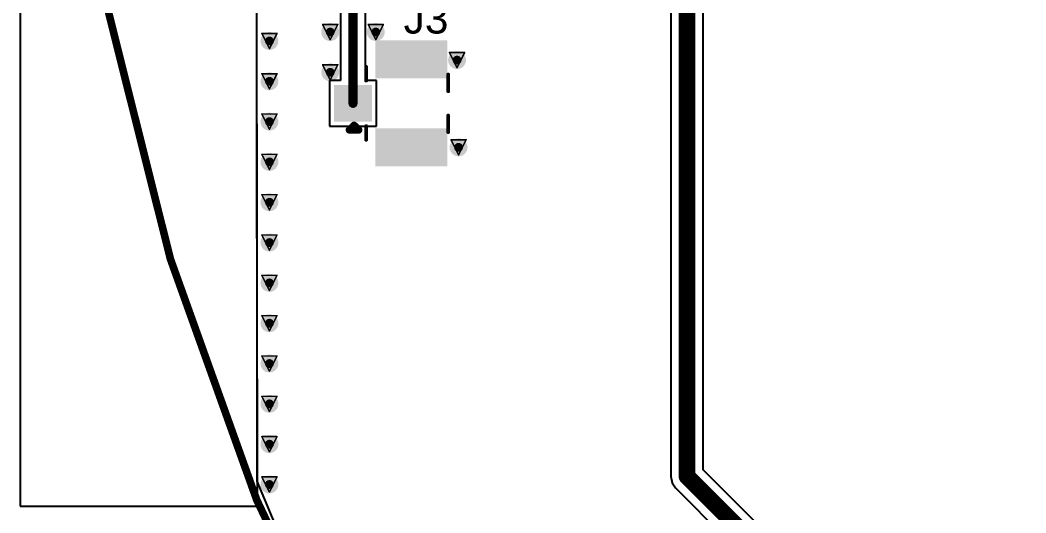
# Model space of a CAD drawing. Header units: inches. Extents: x -89 to 427, y -87 to 99.
# Drawn here: x -88.58 to -54.94, y -33.85 to -17.35 of the extents above; entities that cross this region are included whole.
import ezdxf

# ---------------------------------------------------------------- set-up
doc = ezdxf.new("R2010")
doc.units = ezdxf.units.IN
for name, color, linetype in [('Board_Outline', 56, 'Continuous'), ('Bottom Layer', 5, 'Continuous'), ('Drill Drawing', 1, 'Continuous'), ('Multi-Layer', 9, 'Continuous'), ('Top Layer', 1, 'Continuous'), ('Top Overlay', 2, 'Continuous'), ('Top Paste', 8, 'Continuous'), ('Top Solder', 216, 'Continuous'), ('Via Holes', 16, 'Continuous')]:
    doc.layers.add(name, color=color, linetype=linetype)
doc.styles.add('Arial', font='', dxfattribs={"height": 0.2})
doc.styles.get('Arial').set_extended_font_data('Arial')

msp = doc.modelspace()

# ---------------------------------------------------------------- hatches: boundary and pattern name
at = {"layer": 'Bottom Layer'}
h = msp.add_hatch(color=5, dxfattribs=at)
edge = h.paths.add_edge_path()
edge.add_arc((-78.207, -17.755), 0.3, 0, 360)
h = msp.add_hatch(color=5, dxfattribs=at)
edge = h.paths.add_edge_path()
edge.add_arc((-76.683, -17.755), 0.3, 0, 360)
h = msp.add_hatch(color=5, dxfattribs=at)
edge = h.paths.add_edge_path()
edge.add_arc((-80.239, -18.055), 0.3, 0, 360)
h = msp.add_hatch(color=5, dxfattribs=at)
edge = h.paths.add_edge_path()
edge.add_arc((-73.965, -18.694), 0.3, 0, 360)
h = msp.add_hatch(color=5, dxfattribs=at)
edge = h.paths.add_edge_path()
edge.add_arc((-78.207, -19.104), 0.3, 0, 360)
h = msp.add_hatch(color=5, dxfattribs=at)
edge = h.paths.add_edge_path()
edge.add_arc((-80.239, -19.405), 0.3, 0, 360)
h = msp.add_hatch(color=5, dxfattribs=at)
edge = h.paths.add_edge_path()
edge.add_arc((-80.239, -20.754), 0.3, 0, 360)
h = msp.add_hatch(color=5, dxfattribs=at)
edge = h.paths.add_edge_path()
edge.add_arc((-73.914, -21.615), 0.3, 0, 360)
h = msp.add_hatch(color=5, dxfattribs=at)
edge = h.paths.add_edge_path()
edge.add_arc((-80.239, -22.104), 0.3, 0, 360)
h = msp.add_hatch(color=5, dxfattribs=at)
edge = h.paths.add_edge_path()
edge.add_arc((-80.239, -23.454), 0.3, 0, 360)
h = msp.add_hatch(color=5, dxfattribs=at)
edge = h.paths.add_edge_path()
edge.add_arc((-80.239, -24.803), 0.3, 0, 360)
h = msp.add_hatch(color=5, dxfattribs=at)
edge = h.paths.add_edge_path()
edge.add_arc((-80.239, -26.153), 0.3, 0, 360)
h = msp.add_hatch(color=5, dxfattribs=at)
edge = h.paths.add_edge_path()
edge.add_arc((-80.239, -27.503), 0.3, 0, 360)
h = msp.add_hatch(color=5, dxfattribs=at)
edge = h.paths.add_edge_path()
edge.add_arc((-80.239, -28.852), 0.3, 0, 360)
h = msp.add_hatch(color=5, dxfattribs=at)
edge = h.paths.add_edge_path()
edge.add_arc((-80.239, -30.202), 0.3, 0, 360)
h = msp.add_hatch(color=5, dxfattribs=at)
edge = h.paths.add_edge_path()
edge.add_arc((-80.239, -31.552), 0.3, 0, 360)
h = msp.add_hatch(color=5, dxfattribs=at)
edge = h.paths.add_edge_path()
edge.add_arc((-80.239, -32.901), 0.3, 0, 360)
at = {"layer": 'Top Layer'}
h = msp.add_hatch(color=1, dxfattribs=at)
edge = h.paths.add_edge_path()
edge.add_arc((-78.207, -17.755), 0.3, 0, 360)
h = msp.add_hatch(color=1, dxfattribs=at)
edge = h.paths.add_edge_path()
edge.add_arc((-76.683, -17.755), 0.3, 0, 360)
h = msp.add_hatch(color=1, dxfattribs=at)
edge = h.paths.add_edge_path()
edge.add_arc((-80.239, -18.055), 0.3, 0, 360)
for points in [[(-74.396, -18.132), (-74.396, -19.202), (-76.596, -19.202), (-76.596, -18.132)], [(-76.91, -19.632), (-76.91, -20.652), (-77.98, -20.652), (-77.98, -19.632)], [(-74.396, -21.082), (-74.396, -22.152), (-76.596, -22.152), (-76.596, -21.082)]]:
    msp.add_hatch(color=1, dxfattribs=at).paths.add_polyline_path(points)
h = msp.add_hatch(color=1, dxfattribs=at)
edge = h.paths.add_edge_path()
edge.add_arc((-73.965, -18.694), 0.3, 0, 360)
h = msp.add_hatch(color=1, dxfattribs=at)
edge = h.paths.add_edge_path()
edge.add_arc((-78.207, -19.104), 0.3, 0, 360)
h = msp.add_hatch(color=1, dxfattribs=at)
edge = h.paths.add_edge_path()
edge.add_arc((-80.239, -19.405), 0.3, 0, 360)
h = msp.add_hatch(color=1, dxfattribs=at)
edge = h.paths.add_edge_path()
edge.add_arc((-80.239, -20.754), 0.3, 0, 360)
h = msp.add_hatch(color=1, dxfattribs=at)
edge = h.paths.add_edge_path()
edge.add_arc((-73.914, -21.615), 0.3, 0, 360)
h = msp.add_hatch(color=1, dxfattribs=at)
edge = h.paths.add_edge_path()
edge.add_arc((-80.239, -22.104), 0.3, 0, 360)
h = msp.add_hatch(color=1, dxfattribs=at)
edge = h.paths.add_edge_path()
edge.add_arc((-80.239, -23.454), 0.3, 0, 360)
h = msp.add_hatch(color=1, dxfattribs=at)
edge = h.paths.add_edge_path()
edge.add_arc((-80.239, -24.803), 0.3, 0, 360)
h = msp.add_hatch(color=1, dxfattribs=at)
edge = h.paths.add_edge_path()
edge.add_arc((-80.239, -26.153), 0.3, 0, 360)
h = msp.add_hatch(color=1, dxfattribs=at)
edge = h.paths.add_edge_path()
edge.add_arc((-80.239, -27.503), 0.3, 0, 360)
h = msp.add_hatch(color=1, dxfattribs=at)
edge = h.paths.add_edge_path()
edge.add_arc((-80.239, -28.852), 0.3, 0, 360)
h = msp.add_hatch(color=1, dxfattribs=at)
edge = h.paths.add_edge_path()
edge.add_arc((-80.239, -30.202), 0.3, 0, 360)
h = msp.add_hatch(color=1, dxfattribs=at)
edge = h.paths.add_edge_path()
edge.add_arc((-80.239, -31.552), 0.3, 0, 360)
h = msp.add_hatch(color=1, dxfattribs=at)
edge = h.paths.add_edge_path()
edge.add_arc((-80.239, -32.901), 0.3, 0, 360)
at = {"layer": 'Top Paste'}
for points in [[(-74.396, -18.132), (-74.396, -19.202), (-76.596, -19.202), (-76.596, -18.132)], [(-76.91, -19.632), (-76.91, -20.652), (-77.98, -20.652), (-77.98, -19.632)], [(-74.396, -21.082), (-74.396, -22.152), (-76.596, -22.152), (-76.596, -21.082)]]:
    msp.add_hatch(color=8, dxfattribs=at).paths.add_polyline_path(points)
at = {"layer": 'Top Solder'}
for points in [[(-74.295, -18.031), (-74.295, -19.304), (-76.698, -19.304), (-76.698, -18.031)], [(-76.808, -19.531), (-76.808, -20.754), (-78.081, -20.754), (-78.081, -19.531)], [(-74.295, -20.981), (-74.295, -22.254), (-76.698, -22.254), (-76.698, -20.981)]]:
    msp.add_hatch(color=216, dxfattribs=at).paths.add_polyline_path(points)
at = {"layer": 'Via Holes'}
h = msp.add_hatch(color=7, dxfattribs=at)
edge = h.paths.add_edge_path()
edge.add_arc((-78.207, -17.755), 0.15, 0, 360)
h = msp.add_hatch(color=7, dxfattribs=at)
edge = h.paths.add_edge_path()
edge.add_arc((-76.683, -17.755), 0.15, 0, 360)
h = msp.add_hatch(color=7, dxfattribs=at)
edge = h.paths.add_edge_path()
edge.add_arc((-80.239, -18.055), 0.15, 0, 360)
h = msp.add_hatch(color=7, dxfattribs=at)
edge = h.paths.add_edge_path()
edge.add_arc((-73.965, -18.694), 0.15, 0, 360)
h = msp.add_hatch(color=7, dxfattribs=at)
edge = h.paths.add_edge_path()
edge.add_arc((-78.207, -19.104), 0.15, 0, 360)
h = msp.add_hatch(color=7, dxfattribs=at)
edge = h.paths.add_edge_path()
edge.add_arc((-80.239, -19.405), 0.15, 0, 360)
h = msp.add_hatch(color=7, dxfattribs=at)
edge = h.paths.add_edge_path()
edge.add_arc((-80.239, -20.754), 0.15, 0, 360)
h = msp.add_hatch(color=7, dxfattribs=at)
edge = h.paths.add_edge_path()
edge.add_arc((-73.914, -21.615), 0.15, 0, 360)
h = msp.add_hatch(color=7, dxfattribs=at)
edge = h.paths.add_edge_path()
edge.add_arc((-80.239, -22.104), 0.15, 0, 360)
h = msp.add_hatch(color=7, dxfattribs=at)
edge = h.paths.add_edge_path()
edge.add_arc((-80.239, -23.454), 0.15, 0, 360)
h = msp.add_hatch(color=7, dxfattribs=at)
edge = h.paths.add_edge_path()
edge.add_arc((-80.239, -24.803), 0.15, 0, 360)
h = msp.add_hatch(color=7, dxfattribs=at)
edge = h.paths.add_edge_path()
edge.add_arc((-80.239, -26.153), 0.15, 0, 360)
h = msp.add_hatch(color=7, dxfattribs=at)
edge = h.paths.add_edge_path()
edge.add_arc((-80.239, -27.503), 0.15, 0, 360)
h = msp.add_hatch(color=7, dxfattribs=at)
edge = h.paths.add_edge_path()
edge.add_arc((-80.239, -28.852), 0.15, 0, 360)
h = msp.add_hatch(color=7, dxfattribs=at)
edge = h.paths.add_edge_path()
edge.add_arc((-80.239, -30.202), 0.15, 0, 360)
h = msp.add_hatch(color=7, dxfattribs=at)
edge = h.paths.add_edge_path()
edge.add_arc((-80.239, -31.552), 0.15, 0, 360)
h = msp.add_hatch(color=7, dxfattribs=at)
edge = h.paths.add_edge_path()
edge.add_arc((-80.239, -32.901), 0.15, 0, 360)

# ---------------------------------------------------------------- linework, layer by layer
at = {"layer": 'Board_Outline'}
msp.add_lwpolyline([(87.312, 0, 0.254, 0.254, 1), (-87.312, 0, 0.254, 0.254, 1)], format="xyseb", close=True, dxfattribs=at)
at = {"layer": 'Bottom Layer'}
for p, q in [((-80.644, -32.791), (-80.698, 32.66)), ((-65.73, -32.409), (-65.73, -11.425)), ((-66.817, -12.769), (-66.817, -32.634)), ((-58.373, -39.766), (-65.73, -32.409)), ((-79.882, -34.63), (-80.644, -32.791)), ((-66.817, -32.634), (-66.776, -32.842)), ((-66.776, -32.842), (-66.658, -33.019)), ((-66.658, -33.019), (-58.982, -40.694))]:
    msp.add_line(p, q, dxfattribs=at)
for points in [[(-66.273, -32.634, 0.559, 0.559, 0), (-66.273, -11.29, 0.559, 0.559, 0)], [(-66.273, -32.634, 0.559, 0.559, 0), (-58.598, -40.31, 0.559, 0.559, 0)]]:
    msp.add_lwpolyline(points, format="xyseb", dxfattribs=at)
msp.add_lwpolyline([(-66.413, -32.634, 0.279, 0.279, 1), (-66.134, -32.634, 0.279, 0.279, 1)], format="xyseb", close=True, dxfattribs=at)
msp.add_lwpolyline([(-66.413, -32.634, 0.279, 0.279, 1), (-66.134, -32.634, 0.279, 0.279, 1)], format="xyseb", close=True, dxfattribs=at)
at = {"layer": 'Drill Drawing'}
for points in [[(-78.461, -17.501, 0.0508, 0.0508, 0), (-77.953, -17.501, 0.0508, 0.0508, 0)], [(-78.461, -17.501, 0.0508, 0.0508, 0), (-78.207, -18.009, 0.0508, 0.0508, 0)], [(-78.207, -18.009, 0.0508, 0.0508, 0), (-77.953, -17.501, 0.0508, 0.0508, 0)], [(-76.937, -17.501, 0.0508, 0.0508, 0), (-76.429, -17.501, 0.0508, 0.0508, 0)], [(-76.937, -17.501, 0.0508, 0.0508, 0), (-76.683, -18.009, 0.0508, 0.0508, 0)], [(-76.683, -18.009, 0.0508, 0.0508, 0), (-76.429, -17.501, 0.0508, 0.0508, 0)], [(-80.493, -17.801, 0.0508, 0.0508, 0), (-79.985, -17.801, 0.0508, 0.0508, 0)], [(-80.493, -17.801, 0.0508, 0.0508, 0), (-80.239, -18.309, 0.0508, 0.0508, 0)], [(-80.239, -18.309, 0.0508, 0.0508, 0), (-79.985, -17.801, 0.0508, 0.0508, 0)], [(-74.219, -18.44, 0.0508, 0.0508, 0), (-73.711, -18.44, 0.0508, 0.0508, 0)], [(-74.219, -18.44, 0.0508, 0.0508, 0), (-73.965, -18.948, 0.0508, 0.0508, 0)], [(-73.965, -18.948, 0.0508, 0.0508, 0), (-73.711, -18.44, 0.0508, 0.0508, 0)], [(-78.461, -18.85, 0.0508, 0.0508, 0), (-77.953, -18.85, 0.0508, 0.0508, 0)], [(-78.461, -18.85, 0.0508, 0.0508, 0), (-78.207, -19.358, 0.0508, 0.0508, 0)], [(-78.207, -19.358, 0.0508, 0.0508, 0), (-77.953, -18.85, 0.0508, 0.0508, 0)], [(-80.493, -19.151, 0.0508, 0.0508, 0), (-79.985, -19.151, 0.0508, 0.0508, 0)], [(-80.493, -19.151, 0.0508, 0.0508, 0), (-80.239, -19.659, 0.0508, 0.0508, 0)], [(-80.239, -19.659, 0.0508, 0.0508, 0), (-79.985, -19.151, 0.0508, 0.0508, 0)], [(-80.493, -20.5, 0.0508, 0.0508, 0), (-79.985, -20.5, 0.0508, 0.0508, 0)], [(-80.493, -20.5, 0.0508, 0.0508, 0), (-80.239, -21.008, 0.0508, 0.0508, 0)], [(-80.239, -21.008, 0.0508, 0.0508, 0), (-79.985, -20.5, 0.0508, 0.0508, 0)], [(-74.168, -21.361, 0.0508, 0.0508, 0), (-73.66, -21.361, 0.0508, 0.0508, 0)], [(-74.168, -21.361, 0.0508, 0.0508, 0), (-73.914, -21.869, 0.0508, 0.0508, 0)], [(-73.914, -21.869, 0.0508, 0.0508, 0), (-73.66, -21.361, 0.0508, 0.0508, 0)], [(-80.493, -21.85, 0.0508, 0.0508, 0), (-79.985, -21.85, 0.0508, 0.0508, 0)], [(-80.493, -21.85, 0.0508, 0.0508, 0), (-80.239, -22.358, 0.0508, 0.0508, 0)], [(-80.239, -22.358, 0.0508, 0.0508, 0), (-79.985, -21.85, 0.0508, 0.0508, 0)], [(-80.493, -23.2, 0.0508, 0.0508, 0), (-79.985, -23.2, 0.0508, 0.0508, 0)], [(-80.493, -23.2, 0.0508, 0.0508, 0), (-80.239, -23.708, 0.0508, 0.0508, 0)], [(-80.239, -23.708, 0.0508, 0.0508, 0), (-79.985, -23.2, 0.0508, 0.0508, 0)], [(-80.493, -24.549, 0.0508, 0.0508, 0), (-79.985, -24.549, 0.0508, 0.0508, 0)], [(-80.493, -24.549, 0.0508, 0.0508, 0), (-80.239, -25.057, 0.0508, 0.0508, 0)], [(-80.239, -25.057, 0.0508, 0.0508, 0), (-79.985, -24.549, 0.0508, 0.0508, 0)], [(-80.493, -25.899, 0.0508, 0.0508, 0), (-79.985, -25.899, 0.0508, 0.0508, 0)], [(-80.493, -25.899, 0.0508, 0.0508, 0), (-80.239, -26.407, 0.0508, 0.0508, 0)], [(-80.239, -26.407, 0.0508, 0.0508, 0), (-79.985, -25.899, 0.0508, 0.0508, 0)], [(-80.493, -27.249, 0.0508, 0.0508, 0), (-79.985, -27.249, 0.0508, 0.0508, 0)], [(-80.493, -27.249, 0.0508, 0.0508, 0), (-80.239, -27.757, 0.0508, 0.0508, 0)], [(-80.239, -27.757, 0.0508, 0.0508, 0), (-79.985, -27.249, 0.0508, 0.0508, 0)], [(-80.493, -28.598, 0.0508, 0.0508, 0), (-79.985, -28.598, 0.0508, 0.0508, 0)], [(-80.493, -28.598, 0.0508, 0.0508, 0), (-80.239, -29.106, 0.0508, 0.0508, 0)], [(-80.239, -29.106, 0.0508, 0.0508, 0), (-79.985, -28.598, 0.0508, 0.0508, 0)], [(-80.493, -29.948, 0.0508, 0.0508, 0), (-79.985, -29.948, 0.0508, 0.0508, 0)], [(-80.493, -29.948, 0.0508, 0.0508, 0), (-80.239, -30.456, 0.0508, 0.0508, 0)], [(-80.239, -30.456, 0.0508, 0.0508, 0), (-79.985, -29.948, 0.0508, 0.0508, 0)], [(-80.493, -31.298, 0.0508, 0.0508, 0), (-79.985, -31.298, 0.0508, 0.0508, 0)], [(-80.493, -31.298, 0.0508, 0.0508, 0), (-80.239, -31.806, 0.0508, 0.0508, 0)], [(-80.239, -31.806, 0.0508, 0.0508, 0), (-79.985, -31.298, 0.0508, 0.0508, 0)], [(-80.493, -32.647, 0.0508, 0.0508, 0), (-79.985, -32.647, 0.0508, 0.0508, 0)], [(-80.493, -32.647, 0.0508, 0.0508, 0), (-80.239, -33.155, 0.0508, 0.0508, 0)], [(-80.239, -33.155, 0.0508, 0.0508, 0), (-79.985, -32.647, 0.0508, 0.0508, 0)]]:
    msp.add_lwpolyline(points, format="xyseb", dxfattribs=at)
for points in [[(-78.473, -17.501, 0.0254, 0.0254, 1), (-78.448, -17.501, 0.0254, 0.0254, 1)], [(-78.473, -17.501, 0.0254, 0.0254, 1), (-78.448, -17.501, 0.0254, 0.0254, 1)], [(-77.965, -17.501, 0.0254, 0.0254, 1), (-77.94, -17.501, 0.0254, 0.0254, 1)], [(-77.965, -17.501, 0.0254, 0.0254, 1), (-77.94, -17.501, 0.0254, 0.0254, 1)], [(-76.949, -17.501, 0.0254, 0.0254, 1), (-76.924, -17.501, 0.0254, 0.0254, 1)], [(-76.949, -17.501, 0.0254, 0.0254, 1), (-76.924, -17.501, 0.0254, 0.0254, 1)], [(-76.441, -17.501, 0.0254, 0.0254, 1), (-76.416, -17.501, 0.0254, 0.0254, 1)], [(-76.441, -17.501, 0.0254, 0.0254, 1), (-76.416, -17.501, 0.0254, 0.0254, 1)], [(-80.505, -17.801, 0.0254, 0.0254, 1), (-80.48, -17.801, 0.0254, 0.0254, 1)], [(-80.505, -17.801, 0.0254, 0.0254, 1), (-80.48, -17.801, 0.0254, 0.0254, 1)], [(-79.997, -17.801, 0.0254, 0.0254, 1), (-79.972, -17.801, 0.0254, 0.0254, 1)], [(-79.997, -17.801, 0.0254, 0.0254, 1), (-79.972, -17.801, 0.0254, 0.0254, 1)], [(-78.219, -18.009, 0.0254, 0.0254, 1), (-78.194, -18.009, 0.0254, 0.0254, 1)], [(-78.219, -18.009, 0.0254, 0.0254, 1), (-78.194, -18.009, 0.0254, 0.0254, 1)], [(-76.695, -18.009, 0.0254, 0.0254, 1), (-76.67, -18.009, 0.0254, 0.0254, 1)], [(-76.695, -18.009, 0.0254, 0.0254, 1), (-76.67, -18.009, 0.0254, 0.0254, 1)], [(-80.251, -18.309, 0.0254, 0.0254, 1), (-80.226, -18.309, 0.0254, 0.0254, 1)], [(-80.251, -18.309, 0.0254, 0.0254, 1), (-80.226, -18.309, 0.0254, 0.0254, 1)], [(-74.231, -18.44, 0.0254, 0.0254, 1), (-74.206, -18.44, 0.0254, 0.0254, 1)], [(-74.231, -18.44, 0.0254, 0.0254, 1), (-74.206, -18.44, 0.0254, 0.0254, 1)], [(-73.723, -18.44, 0.0254, 0.0254, 1), (-73.698, -18.44, 0.0254, 0.0254, 1)], [(-73.723, -18.44, 0.0254, 0.0254, 1), (-73.698, -18.44, 0.0254, 0.0254, 1)], [(-78.473, -18.85, 0.0254, 0.0254, 1), (-78.448, -18.85, 0.0254, 0.0254, 1)], [(-78.473, -18.85, 0.0254, 0.0254, 1), (-78.448, -18.85, 0.0254, 0.0254, 1)], [(-77.965, -18.85, 0.0254, 0.0254, 1), (-77.94, -18.85, 0.0254, 0.0254, 1)], [(-77.965, -18.85, 0.0254, 0.0254, 1), (-77.94, -18.85, 0.0254, 0.0254, 1)], [(-80.505, -19.151, 0.0254, 0.0254, 1), (-80.48, -19.151, 0.0254, 0.0254, 1)], [(-80.505, -19.151, 0.0254, 0.0254, 1), (-80.48, -19.151, 0.0254, 0.0254, 1)], [(-79.997, -19.151, 0.0254, 0.0254, 1), (-79.972, -19.151, 0.0254, 0.0254, 1)], [(-79.997, -19.151, 0.0254, 0.0254, 1), (-79.972, -19.151, 0.0254, 0.0254, 1)], [(-73.977, -18.948, 0.0254, 0.0254, 1), (-73.952, -18.948, 0.0254, 0.0254, 1)], [(-73.977, -18.948, 0.0254, 0.0254, 1), (-73.952, -18.948, 0.0254, 0.0254, 1)], [(-78.219, -19.358, 0.0254, 0.0254, 1), (-78.194, -19.358, 0.0254, 0.0254, 1)], [(-78.219, -19.358, 0.0254, 0.0254, 1), (-78.194, -19.358, 0.0254, 0.0254, 1)], [(-80.251, -19.659, 0.0254, 0.0254, 1), (-80.226, -19.659, 0.0254, 0.0254, 1)], [(-80.251, -19.659, 0.0254, 0.0254, 1), (-80.226, -19.659, 0.0254, 0.0254, 1)], [(-80.505, -20.5, 0.0254, 0.0254, 1), (-80.48, -20.5, 0.0254, 0.0254, 1)], [(-80.505, -20.5, 0.0254, 0.0254, 1), (-80.48, -20.5, 0.0254, 0.0254, 1)], [(-79.997, -20.5, 0.0254, 0.0254, 1), (-79.972, -20.5, 0.0254, 0.0254, 1)], [(-79.997, -20.5, 0.0254, 0.0254, 1), (-79.972, -20.5, 0.0254, 0.0254, 1)], [(-80.251, -21.008, 0.0254, 0.0254, 1), (-80.226, -21.008, 0.0254, 0.0254, 1)], [(-80.251, -21.008, 0.0254, 0.0254, 1), (-80.226, -21.008, 0.0254, 0.0254, 1)], [(-74.181, -21.361, 0.0254, 0.0254, 1), (-74.155, -21.361, 0.0254, 0.0254, 1)], [(-74.181, -21.361, 0.0254, 0.0254, 1), (-74.155, -21.361, 0.0254, 0.0254, 1)], [(-73.673, -21.361, 0.0254, 0.0254, 1), (-73.647, -21.361, 0.0254, 0.0254, 1)], [(-73.673, -21.361, 0.0254, 0.0254, 1), (-73.647, -21.361, 0.0254, 0.0254, 1)], [(-80.505, -21.85, 0.0254, 0.0254, 1), (-80.48, -21.85, 0.0254, 0.0254, 1)], [(-80.505, -21.85, 0.0254, 0.0254, 1), (-80.48, -21.85, 0.0254, 0.0254, 1)], [(-79.997, -21.85, 0.0254, 0.0254, 1), (-79.972, -21.85, 0.0254, 0.0254, 1)], [(-79.997, -21.85, 0.0254, 0.0254, 1), (-79.972, -21.85, 0.0254, 0.0254, 1)], [(-73.927, -21.869, 0.0254, 0.0254, 1), (-73.901, -21.869, 0.0254, 0.0254, 1)], [(-73.927, -21.869, 0.0254, 0.0254, 1), (-73.901, -21.869, 0.0254, 0.0254, 1)], [(-80.251, -22.358, 0.0254, 0.0254, 1), (-80.226, -22.358, 0.0254, 0.0254, 1)], [(-80.251, -22.358, 0.0254, 0.0254, 1), (-80.226, -22.358, 0.0254, 0.0254, 1)], [(-80.505, -23.2, 0.0254, 0.0254, 1), (-80.48, -23.2, 0.0254, 0.0254, 1)], [(-80.505, -23.2, 0.0254, 0.0254, 1), (-80.48, -23.2, 0.0254, 0.0254, 1)], [(-79.997, -23.2, 0.0254, 0.0254, 1), (-79.972, -23.2, 0.0254, 0.0254, 1)], [(-79.997, -23.2, 0.0254, 0.0254, 1), (-79.972, -23.2, 0.0254, 0.0254, 1)], [(-80.251, -23.708, 0.0254, 0.0254, 1), (-80.226, -23.708, 0.0254, 0.0254, 1)], [(-80.251, -23.708, 0.0254, 0.0254, 1), (-80.226, -23.708, 0.0254, 0.0254, 1)], [(-80.505, -24.549, 0.0254, 0.0254, 1), (-80.48, -24.549, 0.0254, 0.0254, 1)], [(-80.505, -24.549, 0.0254, 0.0254, 1), (-80.48, -24.549, 0.0254, 0.0254, 1)], [(-79.997, -24.549, 0.0254, 0.0254, 1), (-79.972, -24.549, 0.0254, 0.0254, 1)], [(-79.997, -24.549, 0.0254, 0.0254, 1), (-79.972, -24.549, 0.0254, 0.0254, 1)], [(-80.251, -25.057, 0.0254, 0.0254, 1), (-80.226, -25.057, 0.0254, 0.0254, 1)], [(-80.251, -25.057, 0.0254, 0.0254, 1), (-80.226, -25.057, 0.0254, 0.0254, 1)], [(-80.505, -25.899, 0.0254, 0.0254, 1), (-80.48, -25.899, 0.0254, 0.0254, 1)], [(-80.505, -25.899, 0.0254, 0.0254, 1), (-80.48, -25.899, 0.0254, 0.0254, 1)], [(-79.997, -25.899, 0.0254, 0.0254, 1), (-79.972, -25.899, 0.0254, 0.0254, 1)], [(-79.997, -25.899, 0.0254, 0.0254, 1), (-79.972, -25.899, 0.0254, 0.0254, 1)], [(-80.251, -26.407, 0.0254, 0.0254, 1), (-80.226, -26.407, 0.0254, 0.0254, 1)], [(-80.251, -26.407, 0.0254, 0.0254, 1), (-80.226, -26.407, 0.0254, 0.0254, 1)], [(-80.505, -27.249, 0.0254, 0.0254, 1), (-80.48, -27.249, 0.0254, 0.0254, 1)], [(-80.505, -27.249, 0.0254, 0.0254, 1), (-80.48, -27.249, 0.0254, 0.0254, 1)], [(-79.997, -27.249, 0.0254, 0.0254, 1), (-79.972, -27.249, 0.0254, 0.0254, 1)], [(-79.997, -27.249, 0.0254, 0.0254, 1), (-79.972, -27.249, 0.0254, 0.0254, 1)], [(-80.251, -27.757, 0.0254, 0.0254, 1), (-80.226, -27.757, 0.0254, 0.0254, 1)], [(-80.251, -27.757, 0.0254, 0.0254, 1), (-80.226, -27.757, 0.0254, 0.0254, 1)], [(-80.505, -28.598, 0.0254, 0.0254, 1), (-80.48, -28.598, 0.0254, 0.0254, 1)], [(-80.505, -28.598, 0.0254, 0.0254, 1), (-80.48, -28.598, 0.0254, 0.0254, 1)], [(-79.997, -28.598, 0.0254, 0.0254, 1), (-79.972, -28.598, 0.0254, 0.0254, 1)], [(-79.997, -28.598, 0.0254, 0.0254, 1), (-79.972, -28.598, 0.0254, 0.0254, 1)], [(-80.251, -29.106, 0.0254, 0.0254, 1), (-80.226, -29.106, 0.0254, 0.0254, 1)], [(-80.251, -29.106, 0.0254, 0.0254, 1), (-80.226, -29.106, 0.0254, 0.0254, 1)], [(-80.505, -29.948, 0.0254, 0.0254, 1), (-80.48, -29.948, 0.0254, 0.0254, 1)], [(-80.505, -29.948, 0.0254, 0.0254, 1), (-80.48, -29.948, 0.0254, 0.0254, 1)], [(-79.997, -29.948, 0.0254, 0.0254, 1), (-79.972, -29.948, 0.0254, 0.0254, 1)], [(-79.997, -29.948, 0.0254, 0.0254, 1), (-79.972, -29.948, 0.0254, 0.0254, 1)], [(-80.251, -30.456, 0.0254, 0.0254, 1), (-80.226, -30.456, 0.0254, 0.0254, 1)], [(-80.251, -30.456, 0.0254, 0.0254, 1), (-80.226, -30.456, 0.0254, 0.0254, 1)], [(-80.505, -31.298, 0.0254, 0.0254, 1), (-80.48, -31.298, 0.0254, 0.0254, 1)], [(-80.505, -31.298, 0.0254, 0.0254, 1), (-80.48, -31.298, 0.0254, 0.0254, 1)], [(-79.997, -31.298, 0.0254, 0.0254, 1), (-79.972, -31.298, 0.0254, 0.0254, 1)], [(-79.997, -31.298, 0.0254, 0.0254, 1), (-79.972, -31.298, 0.0254, 0.0254, 1)], [(-80.251, -31.806, 0.0254, 0.0254, 1), (-80.226, -31.806, 0.0254, 0.0254, 1)], [(-80.251, -31.806, 0.0254, 0.0254, 1), (-80.226, -31.806, 0.0254, 0.0254, 1)], [(-80.505, -32.647, 0.0254, 0.0254, 1), (-80.48, -32.647, 0.0254, 0.0254, 1)], [(-80.505, -32.647, 0.0254, 0.0254, 1), (-80.48, -32.647, 0.0254, 0.0254, 1)], [(-79.997, -32.647, 0.0254, 0.0254, 1), (-79.972, -32.647, 0.0254, 0.0254, 1)], [(-79.997, -32.647, 0.0254, 0.0254, 1), (-79.972, -32.647, 0.0254, 0.0254, 1)], [(-80.251, -33.155, 0.0254, 0.0254, 1), (-80.226, -33.155, 0.0254, 0.0254, 1)], [(-80.251, -33.155, 0.0254, 0.0254, 1), (-80.226, -33.155, 0.0254, 0.0254, 1)]]:
    msp.add_lwpolyline(points, format="xyseb", close=True, dxfattribs=at)
at = {"layer": 'Multi-Layer'}
for p, q in [((-88.57, 33.401), (-88.576, -33.63)), ((-80.643, -33.63), (-80.698, 33.401)), ((-88.576, -33.63), (-80.643, -33.63))]:
    msp.add_line(p, q, dxfattribs=at)
at = {"layer": 'Top Layer'}
for p, q in [((-80.644, -32.791), (-80.663, -9.089)), ((-77.859, -9.55), (-77.859, -19.378)), ((-77.03, -19.378), (-77.03, -9.55)), ((-77.859, -19.378), (-78.234, -19.378)), ((-78.234, -19.378), (-78.234, -20.906)), ((-76.656, -19.378), (-77.03, -19.378)), ((-76.656, -20.906), (-76.656, -19.378)), ((-78.234, -20.906), (-76.656, -20.906)), ((-79.882, -34.63), (-80.644, -32.791))]:
    msp.add_line(p, q, dxfattribs=at)
msp.add_lwpolyline([(-77.445, -20.142, 0.305, 0.305, 0), (-77.445, -9.068, 0.305, 0.305, 0)], format="xyseb", dxfattribs=at)
msp.add_lwpolyline([(-77.521, -20.142, 0.152, 0.152, 1), (-77.368, -20.142, 0.152, 0.152, 1)], format="xyseb", close=True, dxfattribs=at)
at = {"layer": 'Top Overlay'}
for points in [[(-77.004, -19.38, 0.127, 0.127, 0), (-77.004, -18.923, 0.127, 0.127, 0)], [(-74.261, -19.736, 0.127, 0.127, 0), (-74.261, -19.177, 0.127, 0.127, 0)], [(-74.261, -21.107, 0.127, 0.127, 0), (-74.261, -20.549, 0.127, 0.127, 0)], [(-77.563, -21.031, 0.254, 0.254, 0), (-77.41, -20.879, 0.254, 0.254, 0)], [(-77.41, -20.879, 0.254, 0.254, 0), (-77.258, -21.031, 0.254, 0.254, 0)], [(-77.004, -21.361, 0.127, 0.127, 0), (-77.004, -20.904, 0.127, 0.127, 0)], [(-77.563, -21.031, 0.254, 0.254, 0), (-77.258, -21.031, 0.254, 0.254, 0)]]:
    msp.add_lwpolyline(points, format="xyseb", dxfattribs=at)
for points in [[(-77.036, -18.923, 0.0635, 0.0635, 1), (-76.972, -18.923, 0.0635, 0.0635, 1)], [(-74.292, -19.177, 0.0635, 0.0635, 1), (-74.229, -19.177, 0.0635, 0.0635, 1)], [(-77.036, -19.38, 0.0635, 0.0635, 1), (-76.972, -19.38, 0.0635, 0.0635, 1)], [(-74.292, -19.736, 0.0635, 0.0635, 1), (-74.229, -19.736, 0.0635, 0.0635, 1)], [(-74.292, -20.549, 0.0635, 0.0635, 1), (-74.229, -20.549, 0.0635, 0.0635, 1)], [(-77.474, -20.879, 0.127, 0.127, 1), (-77.347, -20.879, 0.127, 0.127, 1)], [(-77.474, -20.879, 0.127, 0.127, 1), (-77.347, -20.879, 0.127, 0.127, 1)], [(-77.036, -20.904, 0.0635, 0.0635, 1), (-76.972, -20.904, 0.0635, 0.0635, 1)], [(-77.626, -21.031, 0.127, 0.127, 1), (-77.499, -21.031, 0.127, 0.127, 1)], [(-77.626, -21.031, 0.127, 0.127, 1), (-77.499, -21.031, 0.127, 0.127, 1)], [(-77.321, -21.031, 0.127, 0.127, 1), (-77.194, -21.031, 0.127, 0.127, 1)], [(-77.321, -21.031, 0.127, 0.127, 1), (-77.194, -21.031, 0.127, 0.127, 1)], [(-74.292, -21.107, 0.0635, 0.0635, 1), (-74.229, -21.107, 0.0635, 0.0635, 1)], [(-77.036, -21.361, 0.0635, 0.0635, 1), (-76.972, -21.361, 0.0635, 0.0635, 1)]]:
    msp.add_lwpolyline(points, format="xyseb", close=True, dxfattribs=at)

# ---------------------------------------------------------------- texts
at = {"layer": 'Top Overlay', "style": 'Arial'}
msp.add_text('J3', height=1.016, dxfattribs=at).set_placement((-75.751, -17.805))

doc.saveas('drawing.dxf')
